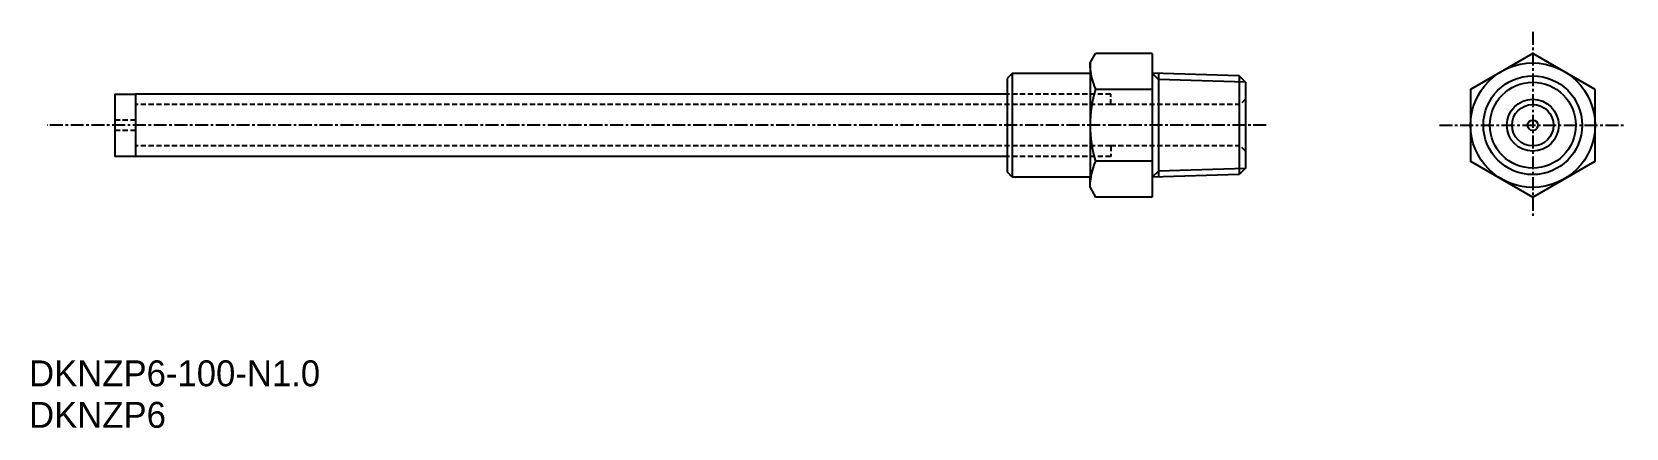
# Model space of a CAD drawing. Extents: x 58 to 212, y 125 to 163.
import ezdxf

# ---------------------------------------------------------------- set-up
doc = ezdxf.new("R2010")
doc.units = 0
doc.linetypes.add('CENTER', pattern=[2, 1.25, -0.25, 0.25, -0.25])
doc.linetypes.add('DASHED', pattern=[0.75, 0.5, -0.25])
doc.layers.get('0').update_dxf_attribs({"linetype": 'CONTINUOUS'})
doc.layers.add('CENTER', color=1, linetype='CENTER')

msp = doc.modelspace()

# ---------------------------------------------------------------- linework, layer by layer
at = {"color": 7, "linetype": 'CONTINUOUS'}
for p, q in [((160.28, 160.01), (160.81, 160.94)), ((160.28, 160.01), (160.28, 149.01)), ((166.28, 160.94), (160.81, 160.94)), ((166.28, 160.94), (166.28, 148.99)), ((152.78, 159.01), (152.28, 158.51)), ((152.28, 158.51), (152.28, 151.01)), ((160.28, 159.01), (152.78, 159.01)), ((152.78, 159.01), (152.78, 149.01)), ((174.66, 158.77), (166.28, 159.03)), ((166.88, 159.01), (166.88, 149.59)), ((175.28, 158.15), (174.66, 158.77)), ((174.66, 158.77), (174.66, 149.83)), ((66.28, 157.01), (66.28, 151.01)), ((66.28, 157.01), (68.28, 157.01)), ((152.28, 157.01), (68.28, 157.01)), ((68.28, 157.01), (68.28, 151.01)), ((68.28, 157.01), (68.28, 151.01)), ((166.28, 157.47), (160.81, 157.47)), ((175.28, 158.15), (175.28, 156.51)), ((68.28, 151.01), (66.28, 151.01)), ((152.28, 151.01), (68.28, 151.01)), ((152.28, 151.01), (152.28, 149.51)), ((152.78, 149.01), (152.28, 149.51)), ((166.28, 150.55), (160.81, 150.55)), ((174.66, 149.25), (166.28, 148.99)), ((175.28, 149.87), (174.66, 149.25)), ((174.66, 149.83), (174.66, 149.25)), ((160.28, 149.01), (152.78, 149.01)), ((160.28, 148.01), (160.81, 147.08)), ((166.28, 147.08), (160.81, 147.08))]:
    msp.add_line(p, q, dxfattribs=at)
at = {"color": 3, "linetype": 'CONTINUOUS'}
for p, q in [((166.88, 158.43), (166.28, 159.03)), ((175.26, 158.17), (166.88, 158.43)), ((166.88, 149.59), (166.28, 148.99)), ((175.26, 149.85), (166.88, 149.59)), ((166.88, 149.59), (166.88, 149.01))]:
    msp.add_line(p, q, dxfattribs=at)
at = {"color": 3, "linetype": 'DASHED'}
for p, q in [((162.28, 157.01), (152.28, 157.01)), ((162.28, 156.01), (162.28, 157.01)), ((162.28, 156.01), (68.28, 156.01)), ((174.76, 156.01), (162.28, 156.01)), ((175.26, 156.51), (174.76, 156.01)), ((68.28, 154.51), (66.28, 154.51)), ((68.28, 153.51), (66.28, 153.51)), ((162.28, 152.01), (68.28, 152.01)), ((162.28, 151.01), (152.28, 151.01)), ((174.76, 152.01), (162.28, 152.01)), ((162.28, 152.01), (162.28, 151.01)), ((175.26, 151.51), (174.76, 152.01))]:
    msp.add_line(p, q, dxfattribs=at)
for p, q in [((175.28, 156.51), (175.26, 151.51)), ((175.26, 151.51), (175.26, 149.85)), ((160.28, 148.01), (160.28, 149.01)), ((166.28, 148.99), (166.28, 147.08))]:
    msp.add_line(p, q)
at = {"color": 7, "linetype": 'CONTINUOUS'}
msp.add_lwpolyline([(208.96, 157.47), (202.96, 160.94), (196.96, 157.47), (196.96, 150.55), (202.96, 147.08), (208.96, 150.55)], close=True, dxfattribs=at)
for radius in [6, 4.76, 2.5, 2, 0.5]:
    msp.add_circle((202.96, 154.01), radius, dxfattribs=at)
at = {"color": 3, "linetype": 'CONTINUOUS'}
msp.add_circle((202.96, 154.01), 4.14, dxfattribs=at)
at = {"color": 7, "linetype": 'CONTINUOUS'}
for centre, radius, start, end in [((166.54, 160.01), 6.27, 180, 203.8649), ((171.74, 154.01), 11.46, 162.412, 180), ((171.74, 154.01), 11.46, 180, 197.588), ((166.54, 148.01), 6.27, 156.1351, 180)]:
    msp.add_arc(centre, radius, start, end, dxfattribs=at)
at = {"layer": 'CENTER', "color": 1, "linetype": 'CENTER'}
for p, q in [((202.96, 163.01), (202.96, 145.01)), ((177.27, 154.01), (59.76, 154.01)), ((193.96, 154.01), (211.96, 154.01))]:
    msp.add_line(p, q, dxfattribs=at)

# ---------------------------------------------------------------- texts
for s, p in [('DKNZP6-100-N1.0', (58.01, 128.84)), ('DKNZP6', (58.01, 124.84))]:
    msp.add_text(s, height=2.5).set_placement(p)

doc.saveas('drawing.dxf')
